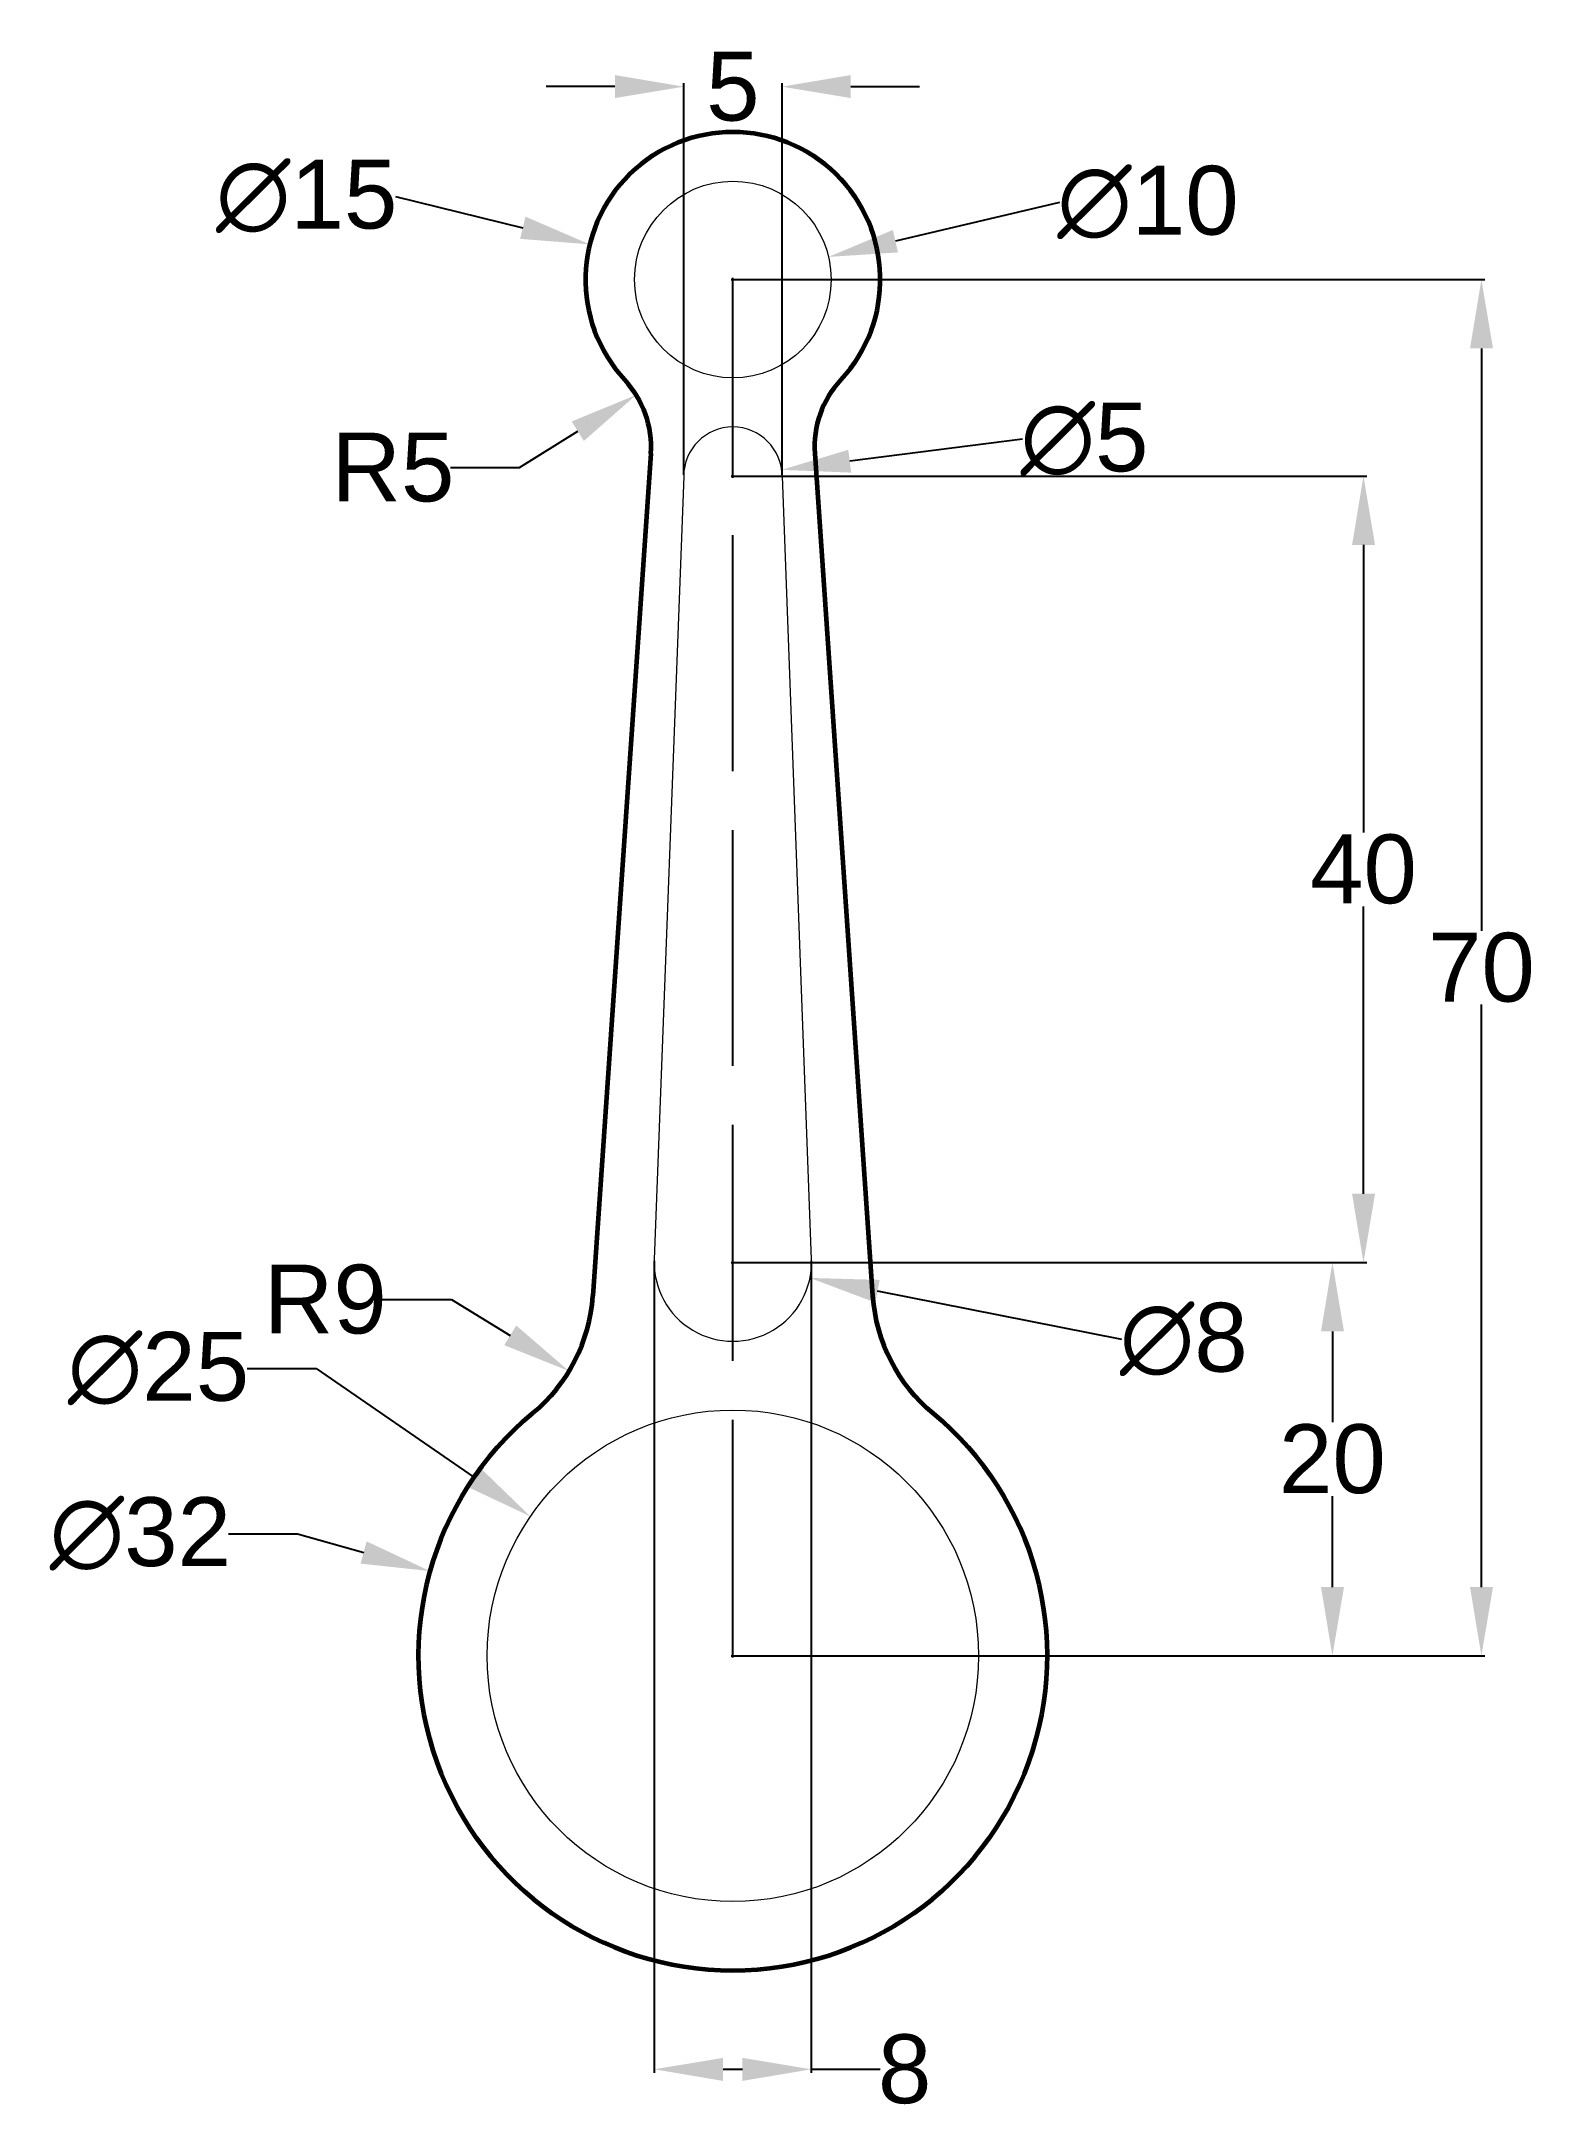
# Model space of a CAD drawing. Header units: inches. Extents: x 97 to 173, y -3 to 102.
import ezdxf

# ---------------------------------------------------------------- set-up
doc = ezdxf.new("R2010")
doc.units = ezdxf.units.IN
doc.header["$MEASUREMENT"] = 0
doc.linetypes.add('ACAD_ISO02W100', pattern=[15, 12, -3])
doc.layers.add('Layer2', color=80, linetype='Continuous', lineweight=20)
doc.layers.add('Layer3', color=170, linetype='Continuous', lineweight=60)
doc.layers.add('Layer4', color=8, linetype='ACAD_ISO02W100')
doc.styles.get("Standard").update_dxf_attribs({"font": 'arial.ttf'})
doc.dimstyles.get("Standard").update_dxf_attribs({"dimtxt": 3.5, "dimasz": 3.5, "dimexe": 0.18, "dimexo": 0.0625, "dimgap": 0.09, "dimtad": 0, "dimtih": 1, "dimtoh": 1, "dimdec": 0, "dimzin": 0, "dimdsep": 46, "dimtxsty": 'Standard', "dimcen": 0.09, "dimadec": 0, "dimazin": 0, "dimtfac": 1, "dimtdec": 0, "dimtofl": 0, "dimtmove": 0, "dimatfit": 3, "dimfxl": 1, "dimtolj": 1, "dimtzin": 0, "dimarcsym": 0})

# ---------------------------------------------------------------- blocks, each defined once
blk = doc.blocks.new('*D4')
at = {"color": 0, "lineweight": -2, "transparency": 16777216}
for p, q in [((107.86, 34.86), (111.36, 34.86)), ((111.36, 34.86), (119.38, 29.33)), ((132.47, 20.25), (132.65, 20.25)), ((132.56, 20.16), (132.56, 20.34))]:
    blk.add_line(p, q, dxfattribs=at)
at = {"color": 0, "transparency": 16777216}
blk.add_solid([(119.71, 29.81), (119.05, 28.85), (122.26, 27.34)], dxfattribs=at)
at = {"layer": 'Defpoints', "color": 0, "transparency": 16777216}
for p in [(122.26, 27.34), (142.85, 13.15)]:
    blk.add_point(p, dxfattribs=at)
at = {"color": 0, "transparency": 16777216, "insert": (103.34, 34.86), "char_height": 3.5, "attachment_point": 5}
blk.add_mtext('\\A1;∅25', dxfattribs=at)
blk = doc.blocks.new('*D5')
at = {"color": 0, "lineweight": -2, "transparency": 16777216}
for p, q in [((106.91, 26.45), (110.41, 26.45)), ((110.41, 26.45), (113.78, 25.51)), ((132.47, 20.25), (132.65, 20.25)), ((132.56, 20.16), (132.56, 20.34))]:
    blk.add_line(p, q, dxfattribs=at)
at = {"color": 0, "transparency": 16777216}
blk.add_solid([(113.93, 26.07), (113.62, 24.94), (117.15, 24.56)], dxfattribs=at)
at = {"layer": 'Defpoints', "color": 0, "transparency": 16777216}
for p in [(117.15, 24.56), (147.96, 15.94)]:
    blk.add_point(p, dxfattribs=at)
at = {"color": 0, "transparency": 16777216, "insert": (102.42, 26.45), "char_height": 3.5, "attachment_point": 5}
blk.add_mtext('\\A1;∅32', dxfattribs=at)
blk = doc.blocks.new('*D6')
at = {"color": 0, "lineweight": -2, "transparency": 16777216}
for p, q in [((130.06, 80.31), (130.06, 100.24)), ((135.06, 80.31), (135.06, 100.24)), ((126.56, 100.06), (123.06, 100.06)), ((138.56, 100.06), (142.06, 100.06))]:
    blk.add_line(p, q, dxfattribs=at)
at = {"color": 0, "transparency": 16777216}
for points in [[(126.56, 100.65), (126.56, 99.48), (130.06, 100.06)], [(138.56, 100.65), (138.56, 99.48), (135.06, 100.06)]]:
    blk.add_solid(points, dxfattribs=at)
at = {"layer": 'Defpoints', "color": 0, "transparency": 16777216}
for p in [(135.06, 100.06), (130.06, 80.25), (135.06, 80.25)]:
    blk.add_point(p, dxfattribs=at)
at = {"color": 0, "transparency": 16777216, "insert": (132.56, 100.06), "char_height": 3.5, "attachment_point": 5}
blk.add_mtext('\\A1;5', dxfattribs=at)
blk = doc.blocks.new('*D7')
at = {"color": 0, "lineweight": -2, "transparency": 16777216}
for p, q in [((128.56, 40.34), (128.56, -0.96)), ((136.55, 40.34), (136.55, -0.96)), ((132.06, -0.78), (133.05, -0.78)), ((136.55, -0.78), (140.05, -0.78))]:
    blk.add_line(p, q, dxfattribs=at)
at = {"color": 0, "transparency": 16777216}
for points in [[(132.06, -0.2), (132.06, -1.37), (128.56, -0.78)], [(133.05, -0.2), (133.05, -1.37), (136.55, -0.78)]]:
    blk.add_solid(points, dxfattribs=at)
at = {"layer": 'Defpoints', "color": 0, "transparency": 16777216}
for p in [(128.56, 40.4), (136.55, 40.4), (136.55, -0.78)]:
    blk.add_point(p, dxfattribs=at)
at = {"color": 0, "transparency": 16777216, "insert": (141.3, -0.78), "char_height": 3.5, "attachment_point": 5}
blk.add_mtext('\\A1;8', dxfattribs=at)
blk = doc.blocks.new('*D8')
at = {"color": 0, "lineweight": -2, "transparency": 16777216}
for p, q in [((114.74, 38.37), (118.24, 38.37)), ((118.24, 38.37), (121.23, 36.55))]:
    blk.add_line(p, q, dxfattribs=at)
at = {"color": 0, "transparency": 16777216}
blk.add_solid([(121.54, 37.05), (120.93, 36.05), (124.23, 34.73)], dxfattribs=at)
at = {"layer": 'Defpoints', "color": 0, "transparency": 16777216}
for p in [(116.96, 39.14), (124.23, 34.73)]:
    blk.add_point(p, dxfattribs=at)
at = {"color": 0, "transparency": 16777216, "insert": (111.83, 38.37), "char_height": 3.5, "attachment_point": 5}
blk.add_mtext('\\A1;R9', dxfattribs=at)
blk = doc.blocks.new('*D9')
at = {"color": 0, "lineweight": -2, "transparency": 16777216}
for p, q in [((121.7, 80.69), (124.67, 82.53)), ((118.2, 80.69), (121.7, 80.69))]:
    blk.add_line(p, q, dxfattribs=at)
at = {"color": 0, "transparency": 16777216}
blk.add_solid([(124.36, 83.03), (124.98, 82.04), (127.64, 84.38)], dxfattribs=at)
at = {"layer": 'Defpoints', "color": 0, "transparency": 16777216}
for p in [(127.64, 84.38), (123.4, 81.74)]:
    blk.add_point(p, dxfattribs=at)
at = {"color": 0, "transparency": 16777216, "insert": (115.27, 80.69), "char_height": 3.5, "attachment_point": 5}
blk.add_mtext('\\A1;R5', dxfattribs=at)
blk = doc.blocks.new('*D10')
at = {"color": 0, "lineweight": -2, "transparency": 16777216}
for p, q in [((115.39, 94.48), (121.88, 92.88)), ((132.47, 90.25), (132.65, 90.25)), ((132.56, 90.16), (132.56, 90.34))]:
    blk.add_line(p, q, dxfattribs=at)
at = {"color": 0, "transparency": 16777216}
blk.add_solid([(122.01, 93.45), (121.74, 92.32), (125.27, 92.04)], dxfattribs=at)
at = {"layer": 'Defpoints', "color": 0, "transparency": 16777216}
for p in [(125.27, 92.04), (139.84, 88.45)]:
    blk.add_point(p, dxfattribs=at)
at = {"color": 0, "transparency": 16777216, "insert": (110.88, 94.48), "char_height": 3.5, "attachment_point": 5}
blk.add_mtext('\\A1;∅15', dxfattribs=at)
blk = doc.blocks.new('*D11')
at = {"color": 0, "lineweight": -2, "transparency": 16777216}
for p, q in [((149.18, 94.17), (140.83, 92.2)), ((132.47, 90.25), (132.65, 90.25)), ((132.56, 90.16), (132.56, 90.34))]:
    blk.add_line(p, q, dxfattribs=at)
at = {"color": 0, "transparency": 16777216}
blk.add_solid([(140.7, 92.77), (140.96, 91.63), (137.42, 91.4)], dxfattribs=at)
at = {"layer": 'Defpoints', "color": 0, "transparency": 16777216}
for p in [(137.42, 91.4), (127.69, 89.1)]:
    blk.add_point(p, dxfattribs=at)
at = {"color": 0, "transparency": 16777216, "insert": (153.68, 94.17), "char_height": 3.5, "attachment_point": 5}
blk.add_mtext('\\A1;∅10', dxfattribs=at)
blk = doc.blocks.new('*D12')
at = {"color": 0, "lineweight": -2, "transparency": 16777216}
for p, q in [((147.3, 82.13), (138.51, 81.01)), ((132.47, 80.25), (132.65, 80.25)), ((132.56, 80.16), (132.56, 80.34))]:
    blk.add_line(p, q, dxfattribs=at)
at = {"color": 0, "transparency": 16777216}
blk.add_solid([(138.43, 81.59), (138.58, 80.43), (135.04, 80.57)], dxfattribs=at)
at = {"layer": 'Defpoints', "color": 0, "transparency": 16777216}
for p in [(135.04, 80.57), (130.08, 79.93)]:
    blk.add_point(p, dxfattribs=at)
at = {"color": 0, "transparency": 16777216, "insert": (150.45, 82.13), "char_height": 3.5, "attachment_point": 5}
blk.add_mtext('\\A1;∅5', dxfattribs=at)
blk = doc.blocks.new('*D13')
at = {"color": 0, "lineweight": -2, "transparency": 16777216}
for p, q in [((132.47, 40.25), (132.65, 40.25)), ((132.56, 40.16), (132.56, 40.34)), ((152.35, 36.34), (139.91, 38.8))]:
    blk.add_line(p, q, dxfattribs=at)
at = {"color": 0, "transparency": 16777216}
blk.add_solid([(140.03, 39.37), (139.8, 38.22), (136.48, 39.47)], dxfattribs=at)
at = {"layer": 'Defpoints', "color": 0, "transparency": 16777216}
for p in [(128.63, 41.02), (136.48, 39.47)]:
    blk.add_point(p, dxfattribs=at)
at = {"color": 0, "transparency": 16777216, "insert": (155.5, 36.34), "char_height": 3.5, "attachment_point": 5}
blk.add_mtext('\\A1;∅8', dxfattribs=at)
blk = doc.blocks.new('*D14')
at = {"color": 0, "lineweight": -2, "transparency": 16777216}
for p, q in [((132.62, 90.25), (170.82, 90.25)), ((170.64, 86.75), (170.64, 57.13)), ((170.64, 23.75), (170.64, 53.37)), ((132.62, 20.25), (170.82, 20.25))]:
    blk.add_line(p, q, dxfattribs=at)
at = {"color": 0, "transparency": 16777216}
for points in [[(170.06, 86.75), (171.23, 86.75), (170.64, 90.25)], [(170.06, 23.75), (171.23, 23.75), (170.64, 20.25)]]:
    blk.add_solid(points, dxfattribs=at)
at = {"layer": 'Defpoints', "color": 0, "transparency": 16777216}
for p in [(132.56, 90.25), (132.56, 20.25), (170.64, 20.25)]:
    blk.add_point(p, dxfattribs=at)
at = {"color": 0, "transparency": 16777216, "insert": (170.64, 55.25), "char_height": 3.5, "attachment_point": 5}
blk.add_mtext('\\A1;70', dxfattribs=at)
blk = doc.blocks.new('*D15')
at = {"color": 0, "lineweight": -2, "transparency": 16777216}
for p, q in [((132.62, 40.25), (163.24, 40.25)), ((163.06, 36.75), (163.06, 32.13)), ((163.06, 23.75), (163.06, 28.37)), ((132.62, 20.25), (163.24, 20.25))]:
    blk.add_line(p, q, dxfattribs=at)
at = {"color": 0, "transparency": 16777216}
for points in [[(162.48, 36.75), (163.65, 36.75), (163.06, 40.25)], [(162.48, 23.75), (163.65, 23.75), (163.06, 20.25)]]:
    blk.add_solid(points, dxfattribs=at)
at = {"layer": 'Defpoints', "color": 0, "transparency": 16777216}
for p in [(132.56, 40.25), (163.06, 40.25), (132.56, 20.25)]:
    blk.add_point(p, dxfattribs=at)
at = {"color": 0, "transparency": 16777216, "insert": (163.06, 30.25), "char_height": 3.5, "attachment_point": 5}
blk.add_mtext('\\A1;20', dxfattribs=at)
blk = doc.blocks.new('*D16')
at = {"color": 0, "lineweight": -2, "transparency": 16777216}
for p, q in [((132.62, 80.25), (164.82, 80.25)), ((164.64, 76.75), (164.64, 62.13)), ((164.64, 43.75), (164.64, 58.37)), ((132.62, 40.25), (164.82, 40.25))]:
    blk.add_line(p, q, dxfattribs=at)
at = {"color": 0, "transparency": 16777216}
for points in [[(164.06, 76.75), (165.23, 76.75), (164.64, 80.25)], [(164.06, 43.75), (165.23, 43.75), (164.64, 40.25)]]:
    blk.add_solid(points, dxfattribs=at)
at = {"layer": 'Defpoints', "color": 0, "transparency": 16777216}
for p in [(132.56, 80.25), (164.64, 80.25), (132.56, 40.25)]:
    blk.add_point(p, dxfattribs=at)
at = {"color": 0, "transparency": 16777216, "insert": (164.64, 60.25), "char_height": 3.5, "attachment_point": 5}
blk.add_mtext('\\A1;40', dxfattribs=at)

msp = doc.modelspace()

# ---------------------------------------------------------------- linework, layer by layer
at = {"layer": 'Layer2'}
for p, q in [((130.06, 80.25), (128.56, 40.4)), ((135.06, 80.25), (136.55, 40.4))]:
    msp.add_line(p, q, dxfattribs=at)
for centre, radius in [((132.56, 90.25), 5), ((132.56, 20.25), 12.5)]:
    msp.add_circle(centre, radius, dxfattribs=at)
for centre, radius, start, end in [((132.56, 80.25), 2.5, 0, 180), ((132.56, 40.25), 4, 177.8484, 2.1516)]:
    msp.add_arc(centre, radius, start, end, dxfattribs=at)
at = {"layer": 'Layer3'}
for p, q in [((128.38, 81.4), (125.44, 38.56)), ((136.73, 81.4), (139.67, 38.56))]:
    msp.add_line(p, q, dxfattribs=at)
for centre, radius, start, end in [((132.56, 90.25), 7.5, 317.1157, 222.8843), ((123.4, 81.74), 5, 356.0671, 42.8843), ((141.71, 81.74), 5, 137.1157, 183.9329), ((116.96, 39.14), 8.5, 309.5368, 356.0671), ((148.15, 39.14), 8.5, 183.9329, 230.4632), ((132.56, 20.25), 16, 129.5368, 50.4632)]:
    msp.add_arc(centre, radius, start, end, dxfattribs=at)
at = {"layer": 'Layer4'}
msp.add_line((132.56, 20.25), (132.56, 90.25), dxfattribs=at)

# ---------------------------------------------------------------- dimensions: what is measured, and where the dimension line sits
for p1, p2, distance, picture, middle in [((130.06, 80.25), (135.06, 80.25), 19.81, '*D6', (132.56, 100.06)), ((128.56, 40.4), (136.55, 40.4), -41.18, '*D7', (141.3, -0.78))]:
    dim = msp.add_aligned_dim(p1=p1, p2=p2, distance=distance, dimstyle='Standard')
    dim.commit()
    dim.dimension.update_dxf_attribs({"geometry": picture, "text_midpoint": middle})
for p1, p2, picture, middle in [((139.84, 88.45), (125.27, 92.04), '*D10', (115.39, 94.48)), ((127.69, 89.1), (137.42, 91.4), '*D11', (149.18, 94.17)), ((130.08, 79.93), (135.04, 80.57), '*D12', (147.3, 82.13)), ((128.63, 41.02), (136.48, 39.47), '*D13', (152.35, 36.34)), ((142.85, 13.15), (122.26, 27.34), '*D4', (103.34, 34.86))]:
    dim = msp.add_diameter_dim_2p(p1=p1, p2=p2, dimstyle='Standard')
    dim.commit()
    dim.dimension.update_dxf_attribs({"geometry": picture, "text_midpoint": middle, "dimtype": 163})
for base, p1, p2, picture, middle in [((170.64, 20.25), (132.56, 90.25), (132.56, 20.25), '*D14', (170.64, 55.25)), ((164.64, 80.25), (132.56, 40.25), (132.56, 80.25), '*D16', (164.64, 60.25)), ((163.06, 40.25), (132.56, 20.25), (132.56, 40.25), '*D15', (163.06, 30.25))]:
    dim = msp.add_linear_dim(base=base, p1=p1, p2=p2, angle=90, dimstyle='Standard')
    dim.commit()
    dim.dimension.update_dxf_attribs({"geometry": picture, "text_midpoint": middle})
for center, mpoint, picture, middle in [((123.4, 81.74), (127.64, 84.38), '*D9', (115.27, 80.69)), ((116.9592102, 39.1438124), (124.2257661, 34.7339184), '*D8', (111.8259979, 38.3655958))]:
    dim = msp.add_radius_dim(center=center, mpoint=mpoint, dimstyle='Standard')
    dim.commit()
    dim.dimension.update_dxf_attribs({"geometry": picture, "text_midpoint": middle, "dimtype": 164})
dim = msp.add_diameter_dim_2p(p1=(147.96, 15.94), p2=(117.15, 24.56), dimstyle='Standard')
dim.commit()
dim.dimension.update_dxf_attribs({"geometry": '*D5', "text_midpoint": (102.42, 26.45)})

doc.saveas('drawing.dxf')
